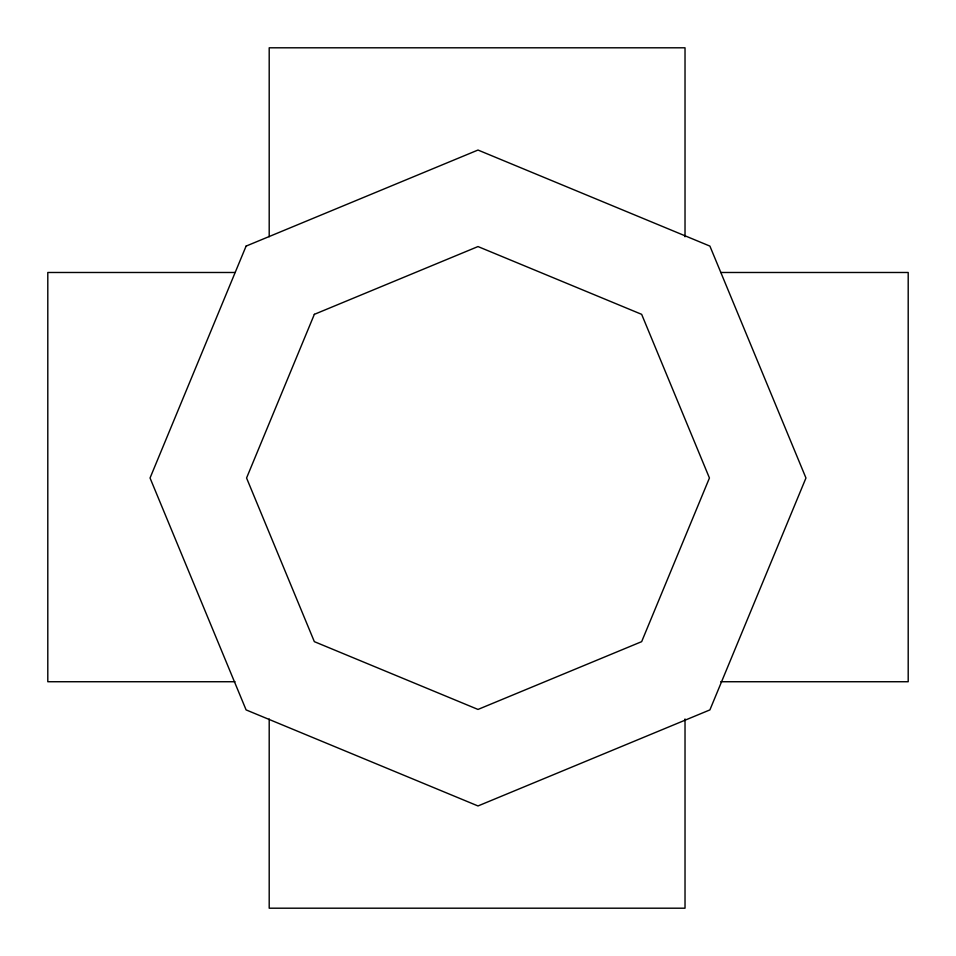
<?xml version="1.0" encoding="UTF-8"?>
<svg xmlns="http://www.w3.org/2000/svg" width="956" height="956" viewBox="0 0 956 956"><rect width="100%" height="100%" fill="white"/><g stroke="black" fill="none" stroke-linecap="round" stroke-linejoin="round"><path stroke-width="1.43" d="M235.021 272.484L47.8 272.484L47.8 681.736L235.021 681.736M720.728 272.484L908.2 272.484L908.2 681.736L720.728 681.736M685.022 236.777L685.022 47.8L269.198 47.8L269.198 236.777M685.022 718.984L685.022 908.2L269.198 908.2L269.198 718.984M246.098 246.098L150.044 478L246.098 709.902L478 805.956L709.902 709.902L805.956 478L709.902 246.098L478 150.044L246.098 246.098M314.345 314.345L246.564 478L314.345 641.655L478 709.436L641.655 641.655L709.436 478L641.655 314.345L478 246.564L314.345 314.345"/></g></svg>
